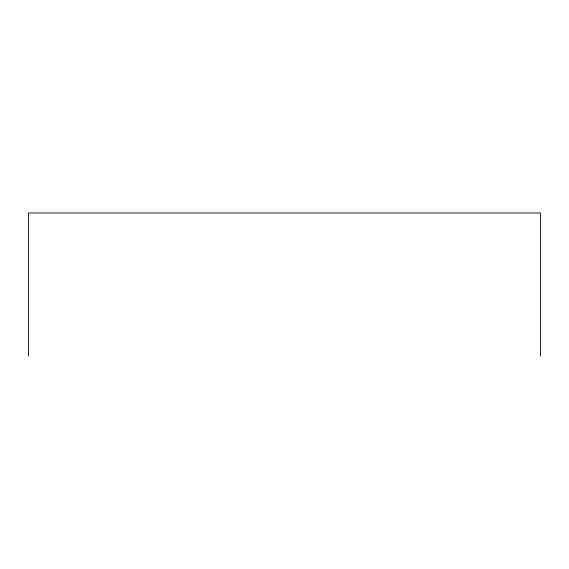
<?xml version="1.0" encoding="UTF-8"?>
<svg xmlns="http://www.w3.org/2000/svg" width="569" height="569" viewBox="0 0 569 569"><rect width="100%" height="100%" fill="white"/><g stroke="black" fill="none" stroke-linecap="round" stroke-linejoin="round"><path stroke-width="0.85" d="M540.55 356.03L540.55 212.97L28.45 212.97L28.45 356.03"/></g></svg>
